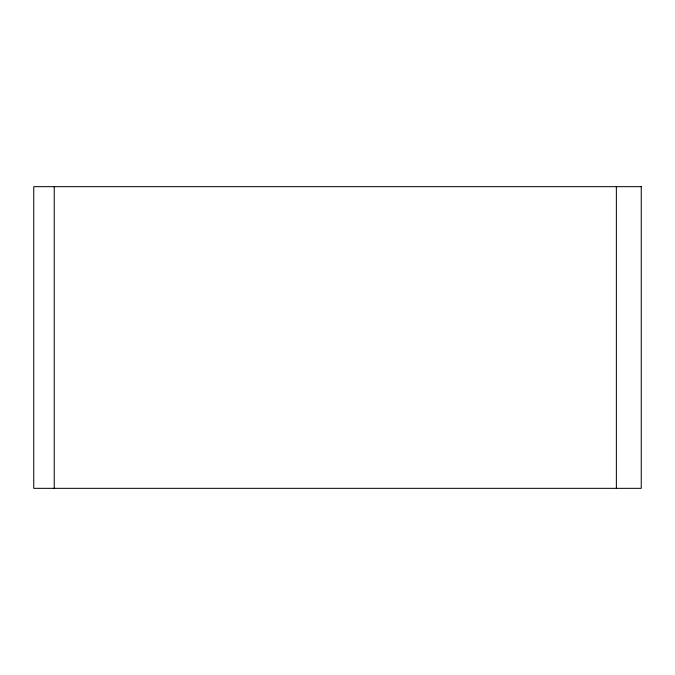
<?xml version="1.0" encoding="UTF-8"?>
<svg xmlns="http://www.w3.org/2000/svg" width="675" height="675" viewBox="0 0 675 675"><rect width="100%" height="100%" fill="white"/><g stroke="black" fill="none" stroke-linecap="round" stroke-linejoin="round"><path stroke-width="1.01" d="M616.359 186.663L616.359 488.337M54.236 186.663L54.236 488.337M641.25 186.663L33.75 186.663L33.75 488.337L641.25 488.337L641.25 186.663"/></g></svg>
